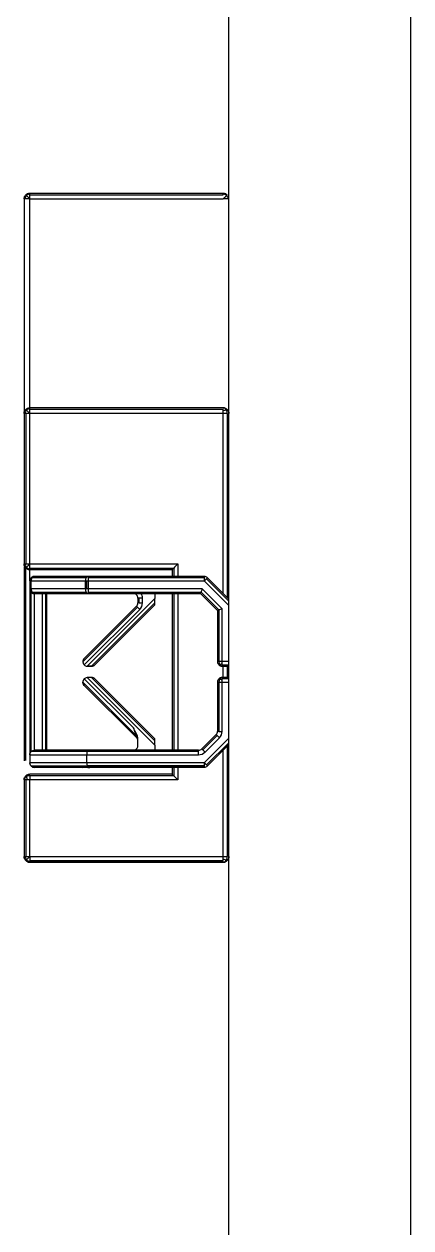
# Model space of a CAD drawing. Header units: millimetres. Extents: x 172 to 597, y 625 to 806.
# Drawn here: x 593.8 to 597.2, y 762.72 to 773.32 of the extents above; entities that cross this region are included whole.
import ezdxf

# ---------------------------------------------------------------- set-up
doc = ezdxf.new("R2010")
doc.units = ezdxf.units.MM

msp = doc.modelspace()

# ---------------------------------------------------------------- linework, layer by layer
at = {"color": 7, "linetype": 'Continuous', "lineweight": 25}
for p, q in [((595.598, 688.47), (595.598, 804.533)), ((597.198, 688.47), (597.198, 804.533)), ((593.819, 771.809), (593.813, 771.816)), ((593.848, 771.83), (595.548, 771.83)), ((593.848, 771.83), (595.548, 771.83)), ((593.848, 771.816), (595.548, 771.816)), ((595.583, 771.816), (595.576, 771.809)), ((595.548, 769.941), (593.848, 769.941)), ((593.798, 769.891), (593.798, 768.566)), ((593.819, 769.92), (593.813, 769.926)), ((593.813, 769.891), (593.813, 768.566)), ((595.548, 769.926), (593.848, 769.926)), ((593.848, 768.566), (593.848, 769.891)), ((595.548, 769.891), (593.848, 769.891)), ((593.848, 768.566), (595.148, 768.566)), ((593.798, 768.54), (593.798, 766.831)), ((593.819, 768.537), (593.813, 768.53)), ((593.813, 768.53), (593.813, 768.53)), ((593.848, 768.53), (595.113, 768.53)), ((593.848, 768.516), (595.098, 768.516)), ((593.848, 768.515), (593.848, 768.516)), ((595.098, 768.515), (593.848, 768.515)), ((594.364, 768.456), (593.888, 768.456)), ((594.364, 768.444), (594.364, 768.456)), ((595.381, 768.456), (594.364, 768.456)), ((595.098, 768.516), (595.098, 768.456)), ((595.381, 768.456), (595.381, 768.444)), ((593.848, 768.416), (593.848, 768.346)), ((593.848, 768.346), (593.848, 768.346)), ((593.848, 768.346), (593.848, 766.886)), ((593.851, 768.416), (593.851, 768.346)), ((593.86, 768.346), (593.86, 768.416)), ((593.86, 768.416), (594.336, 768.416)), ((594.336, 768.346), (593.86, 768.346)), ((594.344, 768.444), (593.868, 768.444)), ((594.336, 768.416), (594.336, 768.346)), ((594.349, 768.346), (594.349, 768.416)), ((594.364, 768.416), (594.364, 768.444)), ((595.381, 768.444), (594.364, 768.444)), ((594.364, 768.346), (594.364, 768.416)), ((594.364, 768.416), (595.381, 768.416)), ((595.364, 768.346), (594.364, 768.346)), ((594.364, 768.318), (594.364, 768.346)), ((595.538, 768.172), (595.364, 768.346)), ((595.381, 768.444), (595.381, 768.416)), ((595.598, 768.256), (595.41, 768.444)), ((593.86, 768.317), (593.86, 768.317)), ((593.86, 766.914), (593.86, 768.317)), ((593.868, 768.317), (594.344, 768.318)), ((593.888, 768.306), (594.364, 768.306)), ((593.888, 768.306), (593.958, 768.306)), ((593.888, 768.306), (593.888, 768.306)), ((593.998, 766.926), (593.998, 768.306)), ((594.758, 768.305), (593.998, 768.305)), ((594.308, 768.306), (594.308, 768.305)), ((594.308, 768.305), (594.758, 768.305)), ((594.948, 768.262), (594.351, 767.666)), ((594.364, 768.306), (594.364, 768.318)), ((594.364, 768.318), (595.353, 768.318)), ((594.364, 768.306), (595.348, 768.306)), ((595.348, 768.306), (594.388, 768.306)), ((594.758, 768.305), (594.758, 768.305)), ((594.786, 768.294), (594.786, 768.294)), ((594.798, 768.265), (594.798, 768.222)), ((594.81, 768.222), (594.81, 768.265)), ((594.838, 768.222), (594.838, 768.265)), ((594.948, 768.306), (594.948, 768.262)), ((595.098, 768.306), (595.098, 766.926)), ((595.348, 768.306), (595.498, 768.156)), ((595.348, 768.306), (595.348, 768.306)), ((595.498, 768.156), (595.348, 768.306)), ((595.353, 768.318), (595.51, 768.161)), ((594.314, 767.705), (594.794, 768.185)), ((594.786, 768.194), (594.326, 767.734)), ((594.326, 767.677), (594.814, 768.165)), ((594.948, 768.222), (594.391, 767.665)), ((594.42, 767.677), (594.948, 768.205)), ((594.948, 768.205), (594.42, 767.677)), ((594.81, 768.222), (594.798, 768.222)), ((595.498, 768.156), (595.498, 767.706)), ((595.51, 768.161), (595.51, 767.706)), ((595.538, 767.706), (595.538, 768.172)), ((594.314, 767.705), (594.314, 767.705)), ((594.317, 767.69), (594.317, 767.69)), ((594.354, 767.665), (594.354, 767.665)), ((594.391, 767.665), (594.354, 767.665)), ((594.391, 767.665), (594.391, 767.665)), ((594.407, 767.668), (594.407, 767.668)), ((594.42, 767.677), (594.42, 767.677)), ((595.498, 767.706), (595.498, 767.706)), ((595.51, 767.678), (595.51, 767.677)), ((595.538, 767.688), (595.538, 767.706)), ((595.538, 767.678), (595.538, 767.688)), ((595.538, 767.666), (595.538, 767.678)), ((595.538, 767.666), (595.538, 767.666)), ((595.598, 767.666), (595.538, 767.666)), ((594.314, 767.525), (594.314, 767.525)), ((594.778, 767.062), (594.314, 767.525)), ((594.758, 767.122), (594.326, 767.554)), ((594.326, 767.497), (594.326, 767.497)), ((594.326, 767.497), (594.786, 767.037)), ((594.786, 767.037), (594.326, 767.497)), ((594.351, 767.565), (594.948, 766.969)), ((594.391, 767.565), (594.948, 767.009)), ((594.948, 767.025), (594.42, 767.554)), ((595.498, 767.526), (595.498, 767.092)), ((595.51, 767.526), (595.498, 767.526)), ((595.51, 767.526), (595.51, 767.092)), ((595.538, 767.554), (595.538, 767.566)), ((595.598, 767.566), (595.538, 767.566)), ((595.538, 767.544), (595.538, 767.554)), ((595.538, 767.526), (595.538, 767.544)), ((595.538, 767.092), (595.538, 767.526)), ((595.51, 767.092), (595.498, 767.092)), ((594.798, 766.965), (594.798, 767.024)), ((594.948, 766.969), (594.948, 766.926)), ((595.486, 767.064), (595.36, 766.938)), ((595.494, 767.056), (595.368, 766.929)), ((595.388, 766.909), (595.514, 767.036)), ((595.41, 766.788), (595.598, 766.976)), ((595.598, 766.976), (595.41, 766.787)), ((593.848, 766.886), (593.848, 766.816)), ((593.848, 766.886), (594.348, 766.886)), ((594.353, 766.914), (593.86, 766.914)), ((594.364, 766.926), (593.888, 766.926)), ((594.348, 766.816), (594.348, 766.886)), ((594.348, 766.886), (595.331, 766.886)), ((595.331, 766.914), (594.353, 766.914)), ((595.331, 766.926), (594.364, 766.926)), ((595.331, 766.914), (595.331, 766.926)), ((595.331, 766.886), (595.331, 766.914)), ((595.368, 766.929), (595.36, 766.938)), ((594.348, 766.816), (593.848, 766.816)), ((593.86, 766.787), (594.353, 766.788)), ((593.888, 766.776), (594.364, 766.776)), ((593.888, 766.775), (593.888, 766.776)), ((594.948, 766.775), (593.888, 766.775)), ((594.308, 766.776), (594.308, 766.775)), ((594.309, 766.775), (594.308, 766.775)), ((595.381, 766.816), (594.348, 766.816)), ((595.381, 766.788), (594.353, 766.788)), ((594.364, 766.776), (595.381, 766.776)), ((594.948, 766.775), (594.377, 766.775)), ((595.381, 766.776), (594.388, 766.776)), ((594.948, 766.776), (594.948, 766.775)), ((594.948, 766.775), (594.948, 766.775)), ((595.098, 766.776), (595.098, 766.716)), ((595.381, 766.816), (595.381, 766.788)), ((595.381, 766.788), (595.381, 766.776)), ((595.381, 766.776), (595.381, 766.776)), ((595.397, 766.779), (595.397, 766.779)), ((595.41, 766.788), (595.401, 766.796)), ((595.41, 766.787), (595.41, 766.788)), ((593.798, 766.666), (593.798, 765.991)), ((593.813, 766.666), (593.813, 765.991)), ((595.098, 766.716), (593.848, 766.716)), ((595.113, 766.701), (593.848, 766.701)), ((593.848, 765.991), (593.848, 766.666)), ((595.148, 766.666), (593.848, 766.666)), ((593.798, 765.991), (593.798, 765.99)), ((593.813, 765.955), (593.813, 765.954)), ((593.848, 765.991), (595.548, 765.991)), ((593.848, 765.955), (595.548, 765.955)), ((595.548, 765.941), (593.848, 765.941)), ((593.848, 765.94), (593.848, 765.941)), ((593.848, 765.94), (595.548, 765.94))]:
    msp.add_line(p, q, dxfattribs=at)
at = {"color": 8, "linetype": 'Continuous', "lineweight": 25}
for p, q in [((595.548, 768.306), (595.548, 769.891)), ((595.583, 769.891), (595.583, 768.27)), ((595.148, 768.566), (595.148, 768.456)), ((593.813, 766.836), (593.813, 768.53)), ((593.848, 768.416), (593.848, 768.515)), ((595.113, 768.53), (595.113, 768.456)), ((595.381, 768.416), (595.598, 768.199)), ((595.598, 768.239), (595.401, 768.436)), ((593.888, 766.926), (593.888, 768.306)), ((593.958, 768.306), (593.958, 766.926)), ((593.986, 768.306), (593.986, 766.926)), ((594.758, 768.305), (594.758, 768.306)), ((595.113, 768.306), (595.113, 766.926)), ((595.148, 768.306), (595.148, 766.926)), ((595.598, 767.706), (595.538, 767.706)), ((595.538, 767.678), (595.598, 767.678)), ((595.538, 767.666), (595.598, 767.666)), ((595.548, 767.566), (595.548, 767.666)), ((595.583, 767.666), (595.583, 767.566)), ((595.598, 767.554), (595.538, 767.554)), ((595.538, 767.526), (595.598, 767.526)), ((595.598, 767.032), (595.381, 766.816)), ((595.401, 766.796), (595.598, 766.992)), ((595.548, 765.991), (595.548, 766.926)), ((595.583, 766.961), (595.583, 765.991)), ((595.113, 766.776), (595.113, 766.701)), ((595.148, 766.776), (595.148, 766.666))]:
    msp.add_line(p, q, dxfattribs=at)
at = {"color": 7, "linetype": 'Continuous', "lineweight": 25, "flags": 128}
for points in [[(593.819, 771.809), (593.822, 771.806), (593.825, 771.804), (593.828, 771.8), (593.831, 771.797), (593.835, 771.793), (593.839, 771.789), (593.843, 771.785), (593.847, 771.78)], [(593.848, 771.781), (594.8, 771.781), (595.548, 771.781)], [(595.576, 771.809), (595.574, 771.806), (595.571, 771.804), (595.568, 771.8), (595.564, 771.797), (595.561, 771.793), (595.557, 771.789), (595.553, 771.785), (595.549, 771.78)], [(593.819, 769.92), (593.822, 769.917), (593.825, 769.914), (593.828, 769.911), (593.832, 769.907), (593.835, 769.903), (593.839, 769.899), (593.844, 769.895), (593.848, 769.891)], [(593.819, 768.537), (593.822, 768.539), (593.825, 768.542), (593.828, 768.546), (593.832, 768.549), (593.835, 768.553), (593.839, 768.557), (593.844, 768.561), (593.848, 768.566)], [(593.851, 768.416), (593.852, 768.416), (593.853, 768.416), (593.854, 768.416), (593.855, 768.416), (593.856, 768.416), (593.857, 768.416), (593.858, 768.416), (593.86, 768.416)], [(593.86, 768.346), (593.858, 768.346), (593.857, 768.346), (593.856, 768.346), (593.855, 768.346), (593.854, 768.346), (593.853, 768.346), (593.852, 768.346), (593.851, 768.346)], [(594.336, 768.416), (594.338, 768.416), (594.339, 768.416), (594.341, 768.416), (594.342, 768.416), (594.344, 768.416), (594.346, 768.416), (594.347, 768.416), (594.349, 768.416)], [(594.349, 768.346), (594.347, 768.346), (594.346, 768.346), (594.344, 768.346), (594.342, 768.346), (594.341, 768.346), (594.339, 768.346), (594.338, 768.346), (594.336, 768.346)], [(594.349, 768.416), (594.351, 768.416), (594.353, 768.416), (594.355, 768.416), (594.357, 768.416), (594.359, 768.416), (594.361, 768.416), (594.362, 768.416), (594.364, 768.416)], [(594.364, 768.346), (594.362, 768.346), (594.361, 768.346), (594.359, 768.346), (594.357, 768.346), (594.355, 768.346), (594.353, 768.346), (594.351, 768.346), (594.349, 768.346)], [(595.381, 768.416), (595.384, 768.419), (595.387, 768.421), (595.39, 768.424), (595.392, 768.427), (595.395, 768.429), (595.397, 768.432), (595.399, 768.434), (595.401, 768.436)], [(595.401, 768.436), (595.403, 768.438), (595.405, 768.439), (595.406, 768.441), (595.407, 768.442), (595.408, 768.443), (595.409, 768.444), (595.409, 768.444), (595.41, 768.444)], [(593.958, 768.306), (593.962, 768.306), (593.966, 768.306), (593.969, 768.306), (593.973, 768.306), (593.977, 768.306), (593.98, 768.306), (593.983, 768.306), (593.986, 768.306)], [(593.986, 768.306), (593.989, 768.306), (593.991, 768.306), (593.993, 768.306), (593.995, 768.306), (593.996, 768.306), (593.997, 768.306), (593.998, 768.306), (593.998, 768.306)], [(594.388, 768.306), (594.372, 768.306), (594.357, 768.306), (594.343, 768.306), (594.331, 768.306), (594.321, 768.306), (594.314, 768.306), (594.309, 768.306), (594.308, 768.306)], [(594.81, 768.265), (594.807, 768.265), (594.805, 768.265), (594.803, 768.265), (594.801, 768.265), (594.8, 768.265), (594.799, 768.265), (594.798, 768.265), (594.798, 768.265)], [(594.838, 768.265), (594.834, 768.265), (594.83, 768.265), (594.826, 768.265), (594.823, 768.265), (594.819, 768.265), (594.816, 768.265), (594.812, 768.265), (594.81, 768.265)], [(594.794, 768.185), (594.793, 768.187), (594.791, 768.189), (594.789, 768.19), (594.788, 768.192), (594.787, 768.193), (594.787, 768.193), (594.786, 768.194), (594.786, 768.194)], [(594.814, 768.165), (594.812, 768.168), (594.809, 768.171), (594.806, 768.174), (594.804, 768.176), (594.801, 768.179), (594.799, 768.181), (594.796, 768.183), (594.794, 768.185)], [(594.81, 768.222), (594.812, 768.222), (594.816, 768.222), (594.819, 768.222), (594.823, 768.222), (594.826, 768.222), (594.83, 768.222), (594.834, 768.222), (594.838, 768.222)], [(595.51, 767.706), (595.507, 767.706), (595.505, 767.706), (595.503, 767.706), (595.501, 767.706), (595.5, 767.706), (595.499, 767.706), (595.498, 767.706), (595.498, 767.706)], [(595.538, 767.706), (595.534, 767.706), (595.53, 767.706), (595.526, 767.706), (595.523, 767.706), (595.519, 767.706), (595.516, 767.706), (595.512, 767.706), (595.51, 767.706)], [(595.51, 767.526), (595.512, 767.526), (595.516, 767.526), (595.519, 767.526), (595.523, 767.526), (595.526, 767.526), (595.53, 767.526), (595.534, 767.526), (595.538, 767.526)], [(595.51, 767.092), (595.512, 767.092), (595.516, 767.092), (595.519, 767.092), (595.523, 767.092), (595.526, 767.092), (595.53, 767.092), (595.534, 767.092), (595.538, 767.092)], [(595.494, 767.056), (595.493, 767.058), (595.491, 767.059), (595.489, 767.061), (595.488, 767.062), (595.487, 767.063), (595.487, 767.064), (595.486, 767.064), (595.486, 767.064)], [(595.514, 767.036), (595.512, 767.039), (595.509, 767.041), (595.506, 767.044), (595.504, 767.047), (595.501, 767.049), (595.499, 767.052), (595.496, 767.054), (595.494, 767.056)], [(595.368, 766.929), (595.37, 766.927), (595.372, 766.925), (595.375, 766.923), (595.377, 766.92), (595.38, 766.917), (595.382, 766.915), (595.385, 766.912), (595.388, 766.909)], [(594.388, 766.776), (594.372, 766.776), (594.357, 766.776), (594.343, 766.776), (594.331, 766.776), (594.321, 766.776), (594.314, 766.776), (594.309, 766.776), (594.308, 766.776)], [(595.401, 766.796), (595.399, 766.798), (595.397, 766.8), (595.395, 766.802), (595.392, 766.805), (595.39, 766.808), (595.387, 766.81), (595.384, 766.813), (595.381, 766.816)], [(593.819, 765.962), (593.822, 765.964), (593.825, 765.967), (593.828, 765.971), (593.832, 765.974), (593.835, 765.978), (593.839, 765.982), (593.844, 765.986), (593.848, 765.991)]]:
    msp.add_lwpolyline(points, dxfattribs=at)
at = {"color": 7, "linetype": 'Continuous', "lineweight": 25}
for centre, radius, start, end in [((593.859, 771.768), 0.0571, 133.7845, 167.4427), ((593.859, 771.769), 0.0571, 101.564, 134.7391), ((595.536, 771.768), 0.0572, 45.2679, 78.2744), ((595.537, 771.768), 0.0571, 12.5533, 46.2156), ((593.86, 769.879), 0.0572, 101.7476, 135.503), ((595.545, 769.907), 0.0339, 22.0042, 85.5927), ((593.859, 769.879), 0.0573, 134.5107, 167.9401), ((595.58, 769.838), 0.0815, 92.2308, 113.1509), ((595.518, 769.891), 0.0651, 359.523, 25.8106), ((595.579, 769.903), 0.0167, 36.8692, 98.4805), ((593.859, 768.578), 0.0573, 192.0686, 225.4769), ((593.86, 768.577), 0.0574, 224.531, 257.4401), ((593.889, 768.419), 0.0367, 90.9968, 154.6394), ((593.888, 768.416), 0.04, 90, 135), ((593.889, 768.431), 0.025, 92.7893, 147.9229), ((594.366, 768.431), 0.025, 92.7893, 147.9229), ((595.381, 768.416), 0.04, 67.5, 90), ((595.381, 768.416), 0.04, 45, 67.5), ((593.888, 768.416), 0.04, 153.4349, 180), ((593.851, 766.461), 1.955, 89.9898, 90.079), ((593.888, 768.346), 0.04, 180, 206.5651), ((593.851, 766.391), 1.955, 89.9898, 90.079), ((593.894, 768.416), 0.0426, 153.5714, 180.0914), ((593.894, 768.346), 0.0426, 179.9089, 206.4277), ((593.888, 768.416), 0.04, 135, 153.4349), ((593.855, 768.431), 0.00351, 79.7374, 138.9949), ((593.854, 768.404), 0.0311, 74.1988, 87.6803), ((593.914, 768.416), 0.0539, 160.8438, 180.2023), ((593.914, 768.346), 0.0539, 179.798, 199.1551), ((593.903, 768.42), 0.0426, 145.12, 160.8655), ((594.386, 768.417), 0.0495, 146.3477, 181.0013), ((594.386, 768.345), 0.0495, 178.9999, 213.649), ((593.855, 768.33), 0.00351, 221.0669, 280.3009), ((593.888, 768.346), 0.04, 206.5651, 225), ((593.854, 768.358), 0.0311, 272.3502, 285.8146), ((593.889, 768.342), 0.0367, 205.3593, 268.9965), ((593.888, 768.346), 0.04, 225, 270), ((593.903, 768.342), 0.0426, 199.1332, 214.8757), ((593.889, 768.331), 0.025, 212.0723, 267.1951), ((594.366, 768.331), 0.025, 212.0723, 267.1951), ((594.758, 768.265), 0.04, 45, 90), ((594.758, 768.265), 0.04, 45, 90), ((594.758, 768.265), 0.04, 0, 45), ((594.758, 768.265), 0.04, 0, 45), ((594.758, 768.222), 0.04, 315, 337.5), ((594.758, 768.222), 0.04, 337.5, 0), ((594.758, 768.222), 0.08, 315, 0), ((594.354, 767.705), 0.04, 225, 265.6662), ((594.354, 767.705), 0.04, 225, 270), ((594.391, 767.705), 0.04, 270, 292.5), ((594.391, 767.705), 0.04, 292.5, 315), ((595.538, 767.706), 0.04, 180, 206.5651), ((595.538, 767.706), 0.04, 180, 206.5651), ((595.513, 767.696), 0.0134, 216.8944, 278.4979), ((595.538, 767.706), 0.04, 206.5651, 225), ((595.538, 767.706), 0.04, 206.5651, 225), ((595.562, 767.705), 0.0521, 179.5237, 205.8086), ((595.538, 767.706), 0.04, 225, 270), ((595.538, 767.706), 0.04, 225, 270), ((595.512, 767.748), 0.0651, 272.2332, 293.1787), ((595.54, 767.693), 0.0272, 202.0019, 265.5772), ((594.354, 767.525), 0.04, 94.3338, 135), ((595.538, 767.526), 0.04, 153.4349, 180), ((595.538, 767.526), 0.04, 135, 153.4349), ((595.513, 767.536), 0.0134, 81.5196, 143.1308), ((595.538, 767.526), 0.04, 90, 135), ((595.562, 767.526), 0.052, 154.1894, 180.477), ((595.54, 767.539), 0.0272, 94.4073, 157.9958), ((595.512, 767.484), 0.0651, 66.8229, 87.7795), ((595.458, 767.092), 0.04, 315, 337.5), ((595.458, 767.092), 0.04, 337.5, 0), ((595.458, 767.092), 0.08, 315, 0), ((594.758, 767.009), 0.04, 22.5, 45), ((594.758, 766.965), 0.04, 315, 0), ((594.758, 767.009), 0.04, 0, 22.5), ((594.758, 767.009), 0.04, 0, 22.5), ((594.758, 766.965), 0.04, 277.8793, 315), ((595.331, 766.966), 0.04, 270, 292.5), ((595.331, 766.966), 0.08, 270, 315), ((595.331, 766.966), 0.04, 292.5, 315), ((593.888, 766.815), 0.04, 180, 206.5651), ((593.888, 766.815), 0.04, 206.5651, 225), ((593.888, 766.815), 0.04, 225, 270), ((595.381, 766.816), 0.04, 270, 292.5), ((595.381, 766.816), 0.04, 270, 292.5), ((595.381, 766.816), 0.04, 292.5, 315), ((595.381, 766.816), 0.04, 292.5, 315), ((593.832, 766.663), 0.034, 112.0075, 175.587), ((593.836, 766.697), 0.0167, 126.8701, 188.4921), ((593.847, 766.636), 0.0651, 89.5234, 115.8125), ((593.9, 766.698), 0.0813, 182.2042, 203.1862), ((593.859, 766.003), 0.0573, 192.0686, 225.4769), ((593.86, 766.002), 0.0573, 224.5105, 257.9366), ((595.58, 766.043), 0.0814, 246.8214, 267.7667), ((595.545, 765.974), 0.034, 274.4228, 337.9981), ((595.518, 765.99), 0.0651, 334.1914, 0.4763), ((595.579, 765.978), 0.0167, 261.4738, 323.1131)]:
    msp.add_arc(centre, radius, start, end, dxfattribs=at)
at = {"color": 8, "linetype": 'Continuous', "lineweight": 25}
msp.add_arc((594.758, 768.265), 0.08, 0, 30.1771, dxfattribs=at)
at = {"color": 7, "linetype": 'Continuous', "lineweight": 25}
for points in [[(593.798, 771.78), (593.798, 771.783), (593.798, 771.79), (593.802, 771.799), (593.806, 771.808), (593.811, 771.813), (593.813, 771.816)], [(593.813, 771.816), (593.815, 771.818), (593.82, 771.822), (593.829, 771.826), (593.838, 771.829), (593.845, 771.83), (593.848, 771.83)], [(593.848, 771.781), (593.848, 771.784), (593.848, 771.791), (593.848, 771.8), (593.848, 771.808), (593.848, 771.813), (593.848, 771.816)], [(595.548, 771.83), (595.551, 771.83), (595.558, 771.829), (595.567, 771.826), (595.575, 771.822), (595.58, 771.818), (595.583, 771.816)], [(595.593, 771.78), (595.59, 771.78), (595.586, 771.781), (595.575, 771.781), (595.562, 771.781), (595.552, 771.781), (595.548, 771.781)], [(593.813, 769.926), (593.815, 769.928), (593.82, 769.933), (593.829, 769.937), (593.838, 769.94), (593.845, 769.94), (593.848, 769.941)], [(595.548, 769.941), (595.551, 769.94), (595.558, 769.94), (595.567, 769.937), (595.576, 769.933), (595.581, 769.928), (595.583, 769.926)], [(593.798, 769.891), (593.798, 769.894), (593.798, 769.9), (593.801, 769.91), (593.806, 769.919), (593.81, 769.924), (593.813, 769.926)], [(593.848, 769.891), (593.845, 769.891), (593.838, 769.891), (593.829, 769.891), (593.82, 769.891), (593.815, 769.891), (593.813, 769.891)], [(593.848, 769.891), (593.848, 769.894), (593.848, 769.9), (593.848, 769.91), (593.848, 769.919), (593.848, 769.924), (593.848, 769.926)], [(595.583, 769.891), (595.581, 769.891), (595.576, 769.891), (595.567, 769.891), (595.558, 769.891), (595.551, 769.891), (595.548, 769.891)], [(593.813, 768.53), (593.81, 768.533), (593.806, 768.538), (593.801, 768.546), (593.798, 768.556), (593.798, 768.562), (593.798, 768.566)], [(593.798, 768.565), (593.798, 768.562), (593.798, 768.556), (593.801, 768.546), (593.806, 768.537), (593.81, 768.533), (593.813, 768.53)], [(593.813, 768.566), (593.815, 768.566), (593.82, 768.566), (593.829, 768.566), (593.838, 768.566), (593.845, 768.566), (593.848, 768.566)], [(593.848, 768.516), (593.845, 768.516), (593.838, 768.516), (593.829, 768.519), (593.82, 768.524), (593.815, 768.528), (593.813, 768.53)], [(593.813, 768.53), (593.815, 768.528), (593.82, 768.524), (593.829, 768.519), (593.838, 768.516), (593.845, 768.516), (593.848, 768.515)], [(593.798, 766.666), (593.798, 766.669), (593.798, 766.675), (593.801, 766.685), (593.806, 766.694), (593.81, 766.699), (593.813, 766.701)], [(593.813, 766.666), (593.81, 766.666), (593.806, 766.666), (593.801, 766.666), (593.798, 766.666), (593.798, 766.666), (593.798, 766.666)], [(593.848, 766.701), (593.848, 766.699), (593.848, 766.694), (593.848, 766.685), (593.848, 766.675), (593.848, 766.669), (593.848, 766.666)], [(593.813, 765.955), (593.81, 765.958), (593.806, 765.963), (593.801, 765.971), (593.798, 765.981), (593.798, 765.987), (593.798, 765.991)], [(593.798, 765.99), (593.798, 765.986), (593.798, 765.98), (593.801, 765.97), (593.806, 765.962), (593.81, 765.957), (593.813, 765.954)], [(593.813, 765.991), (593.815, 765.991), (593.82, 765.991), (593.829, 765.991), (593.838, 765.991), (593.845, 765.991), (593.848, 765.991)], [(593.848, 765.941), (593.845, 765.941), (593.838, 765.941), (593.829, 765.944), (593.82, 765.949), (593.815, 765.953), (593.813, 765.955)], [(593.813, 765.954), (593.815, 765.952), (593.82, 765.948), (593.829, 765.943), (593.838, 765.94), (593.845, 765.94), (593.848, 765.94)], [(593.848, 765.991), (593.848, 765.987), (593.848, 765.981), (593.848, 765.971), (593.848, 765.963), (593.848, 765.958), (593.848, 765.955)], [(595.548, 765.991), (595.551, 765.991), (595.558, 765.991), (595.567, 765.991), (595.576, 765.991), (595.581, 765.991), (595.583, 765.991)], [(595.583, 765.955), (595.581, 765.953), (595.576, 765.949), (595.567, 765.944), (595.558, 765.941), (595.551, 765.941), (595.548, 765.941)], [(595.548, 765.94), (595.551, 765.94), (595.558, 765.94), (595.567, 765.943), (595.576, 765.948), (595.581, 765.952), (595.583, 765.954)]]:
    msp.add_open_spline(points, degree=3, dxfattribs=at)
for points, knots in [([(593.803, 771.78), (593.801, 771.78), (593.798, 771.78), (593.798, 771.78), (593.798, 771.78)], [0, 0, 0, 0, 0.5597458, 1, 1, 1, 1]), ([(593.798, 771.78), (593.798, 771.501), (593.798, 770.943), (593.798, 770.324), (593.798, 769.955), (593.798, 769.912), (593.798, 769.89)], [0, 0, 0, 0, 0.279633, 0.559261, 0.779629, 1, 1, 1, 1]), ([(593.848, 771.781), (593.843, 771.781), (593.834, 771.781), (593.821, 771.781), (593.81, 771.781), (593.805, 771.78), (593.803, 771.78)], [0, 0, 0, 0, 0.25, 0.5, 0.75, 1, 1, 1, 1]), ([(593.848, 771.825), (593.848, 771.826), (593.848, 771.829), (593.848, 771.83), (593.848, 771.83)], [0, 0, 0, 0, 0.501901, 1, 1, 1, 1]), ([(593.848, 771.816), (593.848, 771.818), (593.848, 771.821), (593.848, 771.824), (593.848, 771.825)], [0, 0, 0, 0, 0.590302, 1, 1, 1, 1]), ([(593.848, 769.94), (593.848, 769.967), (593.848, 770.022), (593.848, 770.446), (593.848, 771.053), (593.848, 771.538), (593.848, 771.781)], [0, 0, 0, 0, 0.25, 0.5, 0.75, 1, 1, 1, 1]), ([(595.548, 771.824), (595.548, 771.826), (595.548, 771.829), (595.548, 771.83), (595.548, 771.83)], [0, 0, 0, 0, 0.559741, 1, 1, 1, 1]), ([(595.548, 771.816), (595.548, 771.817), (595.548, 771.821), (595.548, 771.823), (595.548, 771.824)], [0, 0, 0, 0, 0.559883, 1, 1, 1, 1]), ([(595.598, 771.78), (595.598, 771.78), (595.597, 771.78), (595.594, 771.78), (595.593, 771.78)], [0, 0, 0, 0, 0.559746, 1, 1, 1, 1]), ([(593.848, 769.935), (593.848, 769.937), (593.848, 769.94), (593.848, 769.94), (593.848, 769.941)], [0, 0, 0, 0, 0.501914, 1, 1, 1, 1]), ([(593.848, 769.926), (593.848, 769.928), (593.848, 769.932), (593.848, 769.934), (593.848, 769.935)], [0, 0, 0, 0, 0.591822, 1, 1, 1, 1]), ([(593.803, 769.891), (593.801, 769.891), (593.798, 769.891), (593.798, 769.891), (593.798, 769.891)], [0, 0, 0, 0, 0.55974, 1, 1, 1, 1]), ([(593.813, 769.891), (593.81, 769.891), (593.807, 769.891), (593.804, 769.891), (593.803, 769.891)], [0, 0, 0, 0, 0.559874, 1, 1, 1, 1]), ([(595.548, 769.913), (595.548, 769.916), (595.548, 769.92), (595.548, 769.924), (595.548, 769.926)], [0, 0, 0, 0, 0.559874, 1, 1, 1, 1]), ([(595.548, 769.891), (595.548, 769.895), (595.548, 769.903), (595.548, 769.91), (595.548, 769.913)], [0, 0, 0, 0, 0.55974, 1, 1, 1, 1]), ([(595.583, 769.926), (595.585, 769.924), (595.589, 769.92), (595.591, 769.915), (595.593, 769.913)], [0, 0, 0, 0, 0.559874, 1, 1, 1, 1]), ([(595.593, 769.913), (595.594, 769.909), (595.597, 769.902), (595.598, 769.894), (595.598, 769.891)], [0, 0, 0, 0, 0.55974, 1, 1, 1, 1]), ([(593.798, 768.566), (593.798, 768.566), (593.799, 768.566), (593.802, 768.566), (593.803, 768.566)], [0, 0, 0, 0, 0.55974, 1, 1, 1, 1]), ([(593.803, 768.566), (593.805, 768.566), (593.807, 768.566), (593.811, 768.566), (593.813, 768.566)], [0, 0, 0, 0, 0.559874, 1, 1, 1, 1]), ([(593.848, 768.53), (593.848, 768.533), (593.848, 768.539), (593.848, 768.551), (593.848, 768.56), (593.848, 768.566)], [0, 0, 0, 0, 0.303959, 0.572364, 1, 1, 1, 1]), ([(595.148, 768.566), (595.14, 768.558), (595.128, 768.546), (595.117, 768.535), (595.113, 768.53)], [0, 0, 0, 0, 0.594799, 1, 1, 1, 1]), ([(593.847, 768.521), (593.847, 768.522), (593.847, 768.525), (593.848, 768.529), (593.848, 768.53)], [0, 0, 0, 0, 0.527517, 1, 1, 1, 1]), ([(593.848, 768.516), (593.848, 768.516), (593.848, 768.516), (593.848, 768.519), (593.847, 768.521)], [0, 0, 0, 0, 0.497823, 1, 1, 1, 1]), ([(595.113, 768.53), (595.11, 768.528), (595.106, 768.524), (595.101, 768.519), (595.098, 768.516), (595.098, 768.516), (595.098, 768.516)], [0, 0, 0, 0, 0.283754, 0.541304, 0.777834, 1, 1, 1, 1]), ([(593.848, 768.346), (593.848, 768.34), (593.849, 768.33), (593.857, 768.321), (593.86, 768.317)], [0, 0, 0, 0, 0.579208, 1, 1, 1, 1]), ([(595.353, 768.318), (595.355, 768.322), (595.358, 768.331), (595.363, 768.341), (595.364, 768.346)], [0, 0, 0, 0, 0.55524, 1, 1, 1, 1]), ([(593.86, 768.317), (593.862, 768.315), (593.866, 768.312), (593.875, 768.307), (593.883, 768.306), (593.888, 768.306)], [0, 0, 0, 0, 0.302998, 0.589058, 1, 1, 1, 1]), ([(594.948, 768.222), (594.948, 768.229), (594.948, 768.241), (594.948, 768.256), (594.948, 768.262)], [0, 0, 0, 0, 0.54269, 1, 1, 1, 1]), ([(595.348, 768.306), (595.348, 768.307), (595.349, 768.308), (595.351, 768.315), (595.353, 768.318)], [0, 0, 0, 0, 0.554193, 1, 1, 1, 1]), ([(594.948, 768.205), (594.948, 768.206), (594.948, 768.206), (594.948, 768.211), (594.948, 768.218), (594.948, 768.222)], [0, 0, 0, 0, 0.258158, 0.53309, 1, 1, 1, 1]), ([(595.51, 768.161), (595.506, 768.159), (595.499, 768.156), (595.498, 768.156), (595.498, 768.156)], [0, 0, 0, 0, 0.56529, 1, 1, 1, 1]), ([(595.538, 768.172), (595.532, 768.17), (595.521, 768.166), (595.513, 768.162), (595.51, 768.161)], [0, 0, 0, 0, 0.565249, 1, 1, 1, 1]), ([(594.326, 767.734), (594.322, 767.729), (594.316, 767.721), (594.315, 767.71), (594.314, 767.705)], [0, 0, 0, 0, 0.579208, 1, 1, 1, 1]), ([(594.314, 767.705), (594.315, 767.703), (594.315, 767.698), (594.317, 767.692), (594.317, 767.69)], [0, 0, 0, 0, 0.576838, 1, 1, 1, 1]), ([(594.314, 767.705), (594.315, 767.702), (594.315, 767.697), (594.317, 767.692), (594.317, 767.69)], [0, 0, 0, 0, 0.576838, 1, 1, 1, 1]), ([(594.317, 767.69), (594.319, 767.687), (594.321, 767.683), (594.325, 767.679), (594.326, 767.677)], [0, 0, 0, 0, 0.568302, 1, 1, 1, 1]), ([(594.317, 767.69), (594.319, 767.688), (594.321, 767.683), (594.325, 767.679), (594.326, 767.677)], [0, 0, 0, 0, 0.568302, 1, 1, 1, 1]), ([(594.351, 767.666), (594.352, 767.666), (594.353, 767.665), (594.354, 767.665), (594.354, 767.665)], [0, 0, 0, 0, 0.558034, 1, 1, 1, 1]), ([(594.354, 767.665), (594.362, 767.665), (594.375, 767.665), (594.387, 767.665), (594.391, 767.665)], [0, 0, 0, 0, 0.578894, 1, 1, 1, 1]), ([(594.391, 767.665), (594.394, 767.666), (594.4, 767.666), (594.404, 767.668), (594.407, 767.668)], [0, 0, 0, 0, 0.5470067, 1, 1, 1, 1]), ([(594.407, 767.668), (594.409, 767.67), (594.414, 767.672), (594.418, 767.676), (594.42, 767.677)], [0, 0, 0, 0, 0.555565, 1, 1, 1, 1]), ([(594.317, 767.541), (594.317, 767.538), (594.315, 767.533), (594.315, 767.528), (594.314, 767.525)], [0, 0, 0, 0, 0.542967, 1, 1, 1, 1]), ([(594.314, 767.525), (594.315, 767.519), (594.317, 767.508), (594.323, 767.501), (594.326, 767.497)], [0, 0, 0, 0, 0.54269, 1, 1, 1, 1]), ([(594.326, 767.497), (594.322, 767.502), (594.316, 767.509), (594.315, 767.521), (594.314, 767.525)], [0, 0, 0, 0, 0.5792084, 1, 1, 1, 1]), ([(594.326, 767.554), (594.324, 767.552), (594.321, 767.547), (594.318, 767.543), (594.317, 767.541)], [0, 0, 0, 0, 0.550732, 1, 1, 1, 1]), ([(594.354, 767.565), (594.354, 767.565), (594.353, 767.565), (594.352, 767.565), (594.351, 767.565)], [0, 0, 0, 0, 0.56195, 1, 1, 1, 1]), ([(594.391, 767.565), (594.385, 767.565), (594.374, 767.565), (594.36, 767.565), (594.354, 767.565)], [0, 0, 0, 0, 0.542694, 1, 1, 1, 1]), ([(594.407, 767.562), (594.404, 767.563), (594.399, 767.565), (594.394, 767.565), (594.391, 767.565)], [0, 0, 0, 0, 0.573334, 1, 1, 1, 1]), ([(594.42, 767.554), (594.417, 767.556), (594.414, 767.559), (594.409, 767.561), (594.407, 767.562)], [0, 0, 0, 0, 0.564983, 1, 1, 1, 1]), ([(594.758, 767.122), (594.762, 767.11), (594.769, 767.089), (594.775, 767.07), (594.778, 767.062)], [0, 0, 0, 0, 0.6044471, 1, 1, 1, 1]), ([(594.798, 767.024), (594.797, 767.031), (594.796, 767.047), (594.782, 767.08), (594.768, 767.105), (594.758, 767.122)], [0, 0, 0, 0, 0.201743, 0.448769, 1, 1, 1, 1]), ([(594.778, 767.062), (594.779, 767.058), (594.781, 767.052), (594.784, 767.043), (594.785, 767.039), (594.786, 767.037), (594.786, 767.037), (594.786, 767.037)], [0, 0, 0, 0, 0.322751, 0.589191, 0.80897, 0.906761, 1, 1, 1, 1]), ([(594.948, 767.009), (594.948, 767.012), (594.948, 767.017), (594.948, 767.024), (594.948, 767.025), (594.948, 767.025)], [0, 0, 0, 0, 0.302998, 0.589058, 1, 1, 1, 1]), ([(594.948, 766.969), (594.948, 766.977), (594.948, 766.991), (594.948, 767.004), (594.948, 767.009)], [0, 0, 0, 0, 0.579208, 1, 1, 1, 1]), ([(593.848, 766.886), (593.849, 766.892), (593.85, 766.903), (593.857, 766.91), (593.86, 766.914)], [0, 0, 0, 0, 0.554193, 1, 1, 1, 1]), ([(593.86, 766.914), (593.864, 766.918), (593.873, 766.924), (593.883, 766.925), (593.888, 766.926)], [0, 0, 0, 0, 0.55524, 1, 1, 1, 1]), ([(594.353, 766.914), (594.351, 766.909), (594.348, 766.901), (594.348, 766.89), (594.348, 766.886)], [0, 0, 0, 0, 0.56529, 1, 1, 1, 1]), ([(594.364, 766.926), (594.362, 766.925), (594.358, 766.924), (594.354, 766.917), (594.353, 766.914)], [0, 0, 0, 0, 0.565249, 1, 1, 1, 1]), ([(593.86, 766.787), (593.856, 766.792), (593.849, 766.8), (593.848, 766.811), (593.848, 766.816)], [0, 0, 0, 0, 0.56529, 1, 1, 1, 1]), ([(593.888, 766.776), (593.882, 766.776), (593.871, 766.778), (593.863, 766.784), (593.86, 766.787)], [0, 0, 0, 0, 0.565249, 1, 1, 1, 1]), ([(594.308, 766.775), (594.318, 766.775), (594.332, 766.776), (594.357, 766.775), (594.37, 766.775), (594.377, 766.775)], [0, 0, 0, 0, 0.504903, 0.750087, 1, 1, 1, 1]), ([(594.348, 766.816), (594.348, 766.81), (594.349, 766.799), (594.351, 766.791), (594.353, 766.788)], [0, 0, 0, 0, 0.554193, 1, 1, 1, 1]), ([(594.353, 766.788), (594.355, 766.784), (594.358, 766.777), (594.363, 766.776), (594.364, 766.776)], [0, 0, 0, 0, 0.55524, 1, 1, 1, 1]), ([(593.813, 766.701), (593.815, 766.703), (593.819, 766.707), (593.823, 766.709), (593.825, 766.71)], [0, 0, 0, 0, 0.559874, 1, 1, 1, 1]), ([(593.825, 766.666), (593.823, 766.666), (593.818, 766.666), (593.814, 766.666), (593.813, 766.666)], [0, 0, 0, 0, 0.559874, 1, 1, 1, 1]), ([(593.848, 766.666), (593.844, 766.666), (593.836, 766.666), (593.829, 766.666), (593.825, 766.666)], [0, 0, 0, 0, 0.5597403, 1, 1, 1, 1]), ([(593.825, 766.71), (593.83, 766.712), (593.837, 766.715), (593.844, 766.715), (593.848, 766.716)], [0, 0, 0, 0, 0.55974, 1, 1, 1, 1]), ([(595.113, 766.701), (595.11, 766.703), (595.106, 766.708), (595.101, 766.712), (595.098, 766.715), (595.098, 766.715), (595.098, 766.716)], [0, 0, 0, 0, 0.2837537, 0.5413043, 0.7778338, 1, 1, 1, 1]), ([(595.148, 766.666), (595.14, 766.673), (595.128, 766.686), (595.117, 766.697), (595.113, 766.701)], [0, 0, 0, 0, 0.594799, 1, 1, 1, 1]), ([(593.798, 765.991), (593.798, 765.991), (593.799, 765.991), (593.802, 765.991), (593.803, 765.991)], [0, 0, 0, 0, 0.55974, 1, 1, 1, 1]), ([(593.803, 765.991), (593.805, 765.991), (593.807, 765.991), (593.811, 765.991), (593.813, 765.991)], [0, 0, 0, 0, 0.559874, 1, 1, 1, 1]), ([(593.848, 765.955), (593.848, 765.953), (593.848, 765.95), (593.848, 765.947), (593.848, 765.946)], [0, 0, 0, 0, 0.559874, 1, 1, 1, 1]), ([(593.848, 765.946), (593.848, 765.944), (593.848, 765.941), (593.848, 765.941), (593.848, 765.941)], [0, 0, 0, 0, 0.5597405, 1, 1, 1, 1]), ([(595.548, 765.968), (595.548, 765.972), (595.548, 765.979), (595.548, 765.987), (595.548, 765.991)], [0, 0, 0, 0, 0.55974, 1, 1, 1, 1]), ([(595.548, 765.955), (595.548, 765.958), (595.548, 765.961), (595.548, 765.966), (595.548, 765.968)], [0, 0, 0, 0, 0.559874, 1, 1, 1, 1]), ([(595.593, 765.968), (595.591, 765.966), (595.588, 765.961), (595.585, 765.957), (595.583, 765.955)], [0, 0, 0, 0, 0.559874, 1, 1, 1, 1]), ([(595.598, 765.991), (595.598, 765.986), (595.597, 765.979), (595.594, 765.971), (595.593, 765.968)], [0, 0, 0, 0, 0.55974, 1, 1, 1, 1])]:
    msp.add_open_spline(points, degree=3, knots=knots, dxfattribs=at)

doc.saveas('drawing.dxf')
